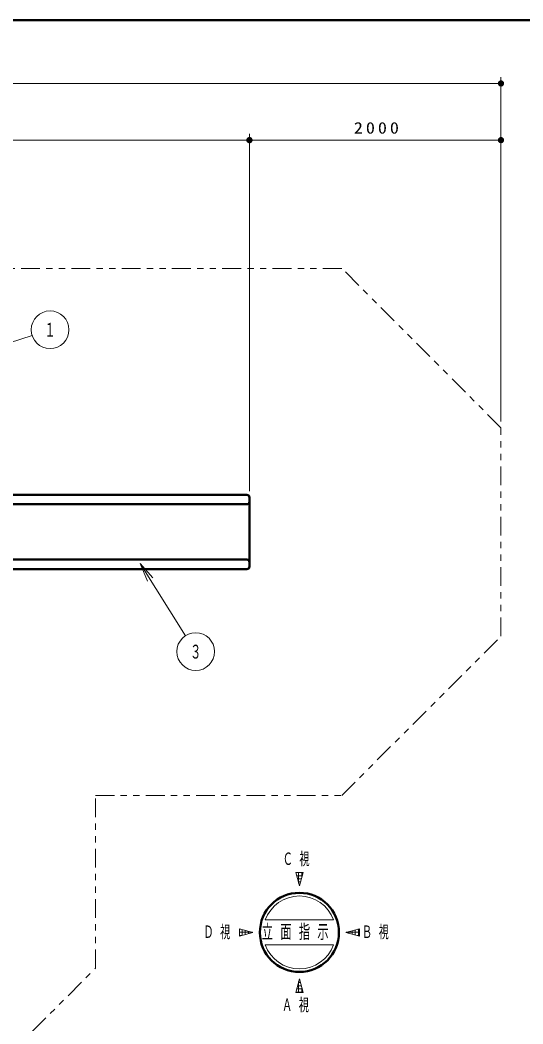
# Model space of a CAD drawing. Units: millimetres on the paper, scale 1:50. Extents: x -365 to 0, y -594 to 257.
# Drawn here: x -211.3 to -131.3, y 97.4 to 257 of the extents above; entities that cross this region are included whole.
import ezdxf
from ezdxf.enums import TextEntityAlignment as Align

# ---------------------------------------------------------------- set-up
doc = ezdxf.new("R2010")
doc.units = ezdxf.units.MM
doc.linetypes.add('USER3', pattern=[8, 3, -1, 1, -1, 1, -1])
doc.layers.add('LY_1', color=140, linetype='Continuous', lineweight=50)
doc.styles.add('ＭＳ ゴシック', font='')
doc.styles.get('ＭＳ ゴシック').set_extended_font_data('MS Gothic')

# ---------------------------------------------------------------- blocks, each defined once
blk = doc.blocks.new('filled_dot')
at = {"color": 0, "linetype": 'Continuous', "lineweight": -2, "const_width": 1.25}
blk.add_lwpolyline([(-0.625, 0, 1), (0.625, 0, 1)], format="xyb", close=True, dxfattribs=at)

msp = doc.modelspace()

# ---------------------------------------------------------------- linework, layer by layer
at = {"layer": 'LY_1', "color": 7}
msp.add_line((0, 257), (-365, 257), dxfattribs=at)
at = {"layer": 'LY_1', "color": 7, "lineweight": 13}
for p, q in [((-134.825, 193.208), (-134.825, 247.929)), ((-342.146, 246.929), (-134.825, 246.929)), ((-306.146, 237.918), (-174.825, 237.918)), ((-174.825, 182.131), (-174.825, 238.918)), ((-174.825, 237.918), (-134.825, 237.918)), ((-218.168, 204.049), (-209.392, 206.863)), ((-191.045, 167.802), (-192.226, 170.605)), ((-192.226, 170.605), (-190.2, 168.337)), ((-192.226, 170.605), (-190.622, 168.069)), ((-192.226, 170.605), (-184.98, 159.147)), ((-166.884, 119.37), (-167.463, 121.53)), ((-166.305, 121.53), (-167.463, 121.53)), ((-167.455, 121.5), (-166.313, 121.5)), ((-167, 119.803), (-167, 121.53)), ((-166.305, 121.53), (-166.884, 119.37)), ((-166.5, 120.803), (-166.5, 121.53)), ((-167.321, 121), (-166.447, 121)), ((-167.187, 120.5), (-166.581, 120.5)), ((-167.053, 120), (-166.715, 120)), ((-166.919, 119.5), (-166.849, 119.5)), ((-172.313, 113.984), (-161.455, 113.984)), ((-174.27, 111.984), (-176.43, 112.563)), ((-176.43, 111.406), (-176.43, 112.563)), ((-176.43, 112.5), (-176.194, 112.5)), ((-176.43, 112), (-174.328, 112)), ((-176.43, 111.406), (-174.27, 111.984)), ((-176, 111.521), (-176, 112.448)), ((-175.5, 111.655), (-175.5, 112.314)), ((-175, 111.789), (-175, 112.18)), ((-174.5, 111.923), (-174.5, 112.046)), ((-159.498, 111.984), (-157.338, 112.563)), ((-157.338, 111.406), (-159.498, 111.984)), ((-159.44, 112), (-157.338, 112)), ((-159, 111.851), (-159, 112.118)), ((-158.5, 111.717), (-158.5, 112.252)), ((-158, 111.583), (-158, 112.386)), ((-157.574, 112.5), (-157.338, 112.5)), ((-157.5, 111.449), (-157.5, 112.52)), ((-157.338, 111.406), (-157.338, 112.563)), ((-176.43, 111.5), (-176.077, 111.5)), ((-157.691, 111.5), (-157.338, 111.5)), ((-172.313, 109.984), (-161.455, 109.984)), ((-167.463, 102.439), (-166.884, 104.599)), ((-167.044, 104), (-166.724, 104)), ((-167, 102.439), (-167, 104.166)), ((-166.91, 104.5), (-166.858, 104.5)), ((-166.884, 104.599), (-166.305, 102.439)), ((-167.463, 102.439), (-166.305, 102.439)), ((-167.446, 102.5), (-166.322, 102.5)), ((-167.312, 103), (-166.456, 103)), ((-167.178, 103.5), (-166.59, 103.5)), ((-166.5, 102.439), (-166.5, 103.165))]:
    msp.add_line(p, q, dxfattribs=at)
at = {"layer": 'LY_1'}
for p, q in [((-175.225, 181.531), (-232.725, 181.531)), ((-174.825, 170.131), (-174.825, 181.131)), ((-175.225, 180.031), (-232.725, 180.031)), ((-175.225, 171.231), (-232.725, 171.231)), ((-175.225, 169.731), (-232.725, 169.731))]:
    msp.add_line(p, q, dxfattribs=at)
at = {"layer": 'LY_1', "color": 7, "linetype": 'USER3', "lineweight": 13}
msp.add_lwpolyline([(-134.825, 159.054), (-134.825, 192.208), (-160.148, 217.531), (-215.421, 217.531), (-217.912, 220.022), (-254.936, 220.022), (-268.817, 233.903), (-302.594, 233.903), (-330.096, 206.4), (-330.096, 177.087), (-342.146, 165.037), (-342.146, 126.926), (-327.405, 112.185), (-327.405, 85.074), (-302.083, 59.751), (-269.328, 59.751), (-244.125, 84.954), (-220.64, 84.954), (-199.308, 106.287), (-199.308, 133.731), (-160.148, 133.731)], close=True, dxfattribs=at)
at = {"layer": 'LY_1', "color": 7, "lineweight": 13}
for centre in [(-206.535, 207.779), (-183.377, 156.611)]:
    msp.add_circle(centre, 3, dxfattribs=at)
at = {"layer": 'LY_1'}
msp.add_circle((-166.884, 111.984), 6.286, dxfattribs=at)
for centre, start, end in [((-175.225, 181.131), 0, 90), ((-175.225, 180.431), 270, 0), ((-175.225, 170.831), 0, 90), ((-175.225, 170.131), 270, 0)]:
    msp.add_arc(centre, 0.4, start, end, dxfattribs=at)
at = {"layer": 'LY_1', "color": 7, "lineweight": 13}
for start, end in [(20.22325, 159.77675), (200.22325, 339.77675)]:
    msp.add_arc((-166.884, 111.984), 5.786, start, end, dxfattribs=at)

# ---------------------------------------------------------------- block references
at = {"layer": 'LY_1', "color": 7, "lineweight": 13, "xscale": 0.4, "yscale": 0.4, "rotation": 180}
for p in [(-134.825, 246.929), (-174.825, 237.918), (-134.825, 237.918)]:
    msp.add_blockref('filled_dot', p, dxfattribs=at)
at = {"layer": 'LY_1', "color": 7, "lineweight": 13, "xscale": 0.4, "yscale": 0.4}
msp.add_blockref('filled_dot', (-174.825, 237.918), dxfattribs=at)

# ---------------------------------------------------------------- texts
at = {"layer": 'LY_1', "color": 7, "style": 'ＭＳ ゴシック', "width": 0.6}
for s, p in [('１', (-206.535, 207.779)), ('３', (-183.377, 156.611))]:
    msp.add_text(s, height=2.199, dxfattribs=at).set_placement(p, align=Align.MIDDLE_CENTER)
at = {"layer": 'LY_1', "color": 7, "style": 'ＭＳ ゴシック'}
for s, insert, char_height, attachment_point in [('\\T1.33;\\W1.15;2000', (-154.402, 238.918), 1.833, 8), ('\\T1.64;\\W0.6;Ｃ視', (-166.884, 123.59), 1.979, 5), ('\\T1.64;\\W0.6;Ｄ視', (-179.49, 111.984), 1.979, 5), ('\\T1.64;\\W0.6;立面指示', (-172.884, 111.984), 2.199, 4), ('\\T1.64;\\W0.6;Ｂ視', (-154.278, 111.984), 1.979, 5), ('\\T1.64;\\W0.6;Ａ視', (-166.984, 100.379), 1.979, 5)]:
    msp.add_mtext(s, dxfattribs=dict(at, insert=insert, char_height=char_height, attachment_point=attachment_point))

doc.saveas('drawing.dxf')
